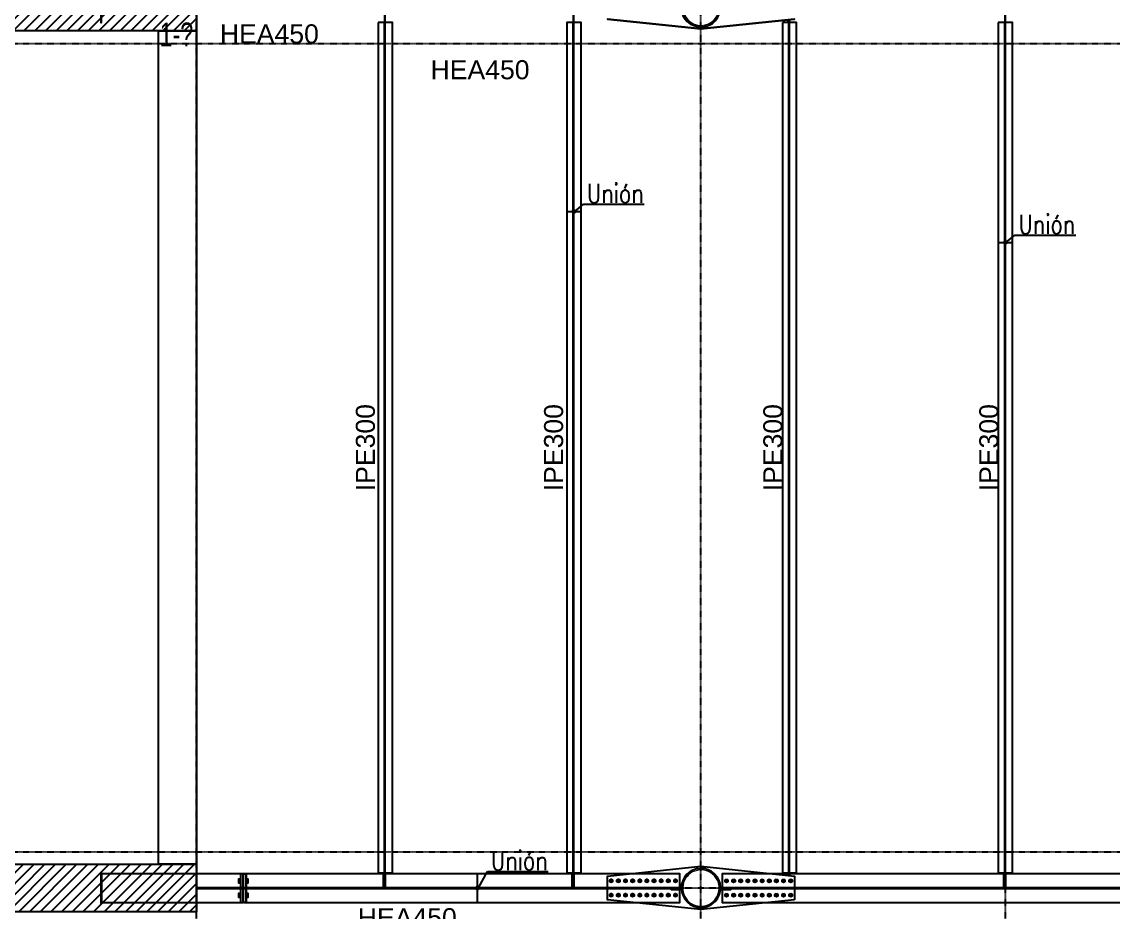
# Model space of a CAD drawing. Header units: millimetres. Extents: x -12345 to 95575, y -10691 to 31862.
# Drawn here: x 66163 to 77632, y 7867 to 17227 of the extents above; entities that cross this region are included whole.
import ezdxf
from ezdxf.enums import TextEntityAlignment as Align

# ---------------------------------------------------------------- set-up
doc = ezdxf.new("R2010")
doc.units = ezdxf.units.MM
doc.header["$LTSCALE"] = 0.9
doc.linetypes.add('DXK_LINE_DOT3', pattern=[5.9187, 2.979, -0.9799, 0.9799, -0.9799])
doc.layers.get('0').update_dxf_attribs({"color": 255})
for name, color, linetype, lineweight in [('E_COLUMNAS-1', 1, 'Continuous', 25), ('E_TEXTO', 3, 'Continuous', 9), ('E_VIGAS-1', 254, 'Continuous', 25), ('E_VIGAS-2', 5, 'Continuous', 25), ('TUBO-REDONDO', 1, 'Continuous', 9)]:
    doc.layers.add(name, color=color, linetype=linetype, lineweight=lineweight)
for name, color, linetype in [('HCB-ACH_PANT', 253, 'Continuous'), ('HCB-EJES', 1, 'Continuous'), ('HCB_ALMA', 8, 'Continuous'), ('HCB_PANTALLAS', 6, 'Continuous'), ('HCB_VIGAS', 4, 'Continuous'), ('UNIÒN', 6, 'Continuous')]:
    doc.layers.add(name, color=color, linetype=linetype)
doc.styles.add('CNI_COTAS', font='romans.shx', dxfattribs={"width": 0.8})
doc.styles.add('CX', font='ARIALUNI.ttf', dxfattribs={"width": 0.8, "height": 300})
doc.styles.add('VERDANA', font='arial.ttf')
doc.dimstyles.new('UNIÒN', dxfattribs={"dimscale": 0, "dimtxt": 200, "dimasz": 60, "dimexe": 4, "dimexo": 4, "dimgap": 15, "dimtad": 1, "dimdec": 0, "dimzin": 4, "dimdsep": 46, "dimtxsty": 'CNI_COTAS', "dimcen": -0.09, "dimclrd": 6, "dimclrt": 3, "dimadec": 0, "dimazin": 0, "dimtfac": 1, "dimtdec": 0, "dimtmove": 2, "dimatfit": 0, "dimfxl": 0.05, "dimtolj": 1, "dimtzin": 0, "dimarcsym": 0})

# ---------------------------------------------------------------- blocks, each defined once
blk = doc.blocks.new('CX')
at = {"layer": 'E_TEXTO', "color": 3, "style": 'CX', "width": 0.7}
blk.add_attdef('CX', text='', height=200, dxfattribs=at).set_placement((0, 0), align=Align.MIDDLE_CENTER)

msp = doc.modelspace()

# ---------------------------------------------------------------- hatches: boundary and pattern name
at = {"layer": 'HCB-ACH_PANT'}
h = msp.add_hatch(dxfattribs=at)
h.set_pattern_fill('ANSI31', color=256, scale=25)
h.set_pattern_definition([(45, (-12679.49, -55448.67), (-56.1266, 56.1266), [])])
h.paths.add_polyline_path([(68000.1, 7870.3), (59500.1, 7870.3), (59500.1, 8370.3), (63900.2, 8370.3), (63900.2, 17130.3), (59500.1, 17130.3), (59500.1, 17630.3), (68000.1, 17630.3), (68000.1, 17130.3), (64300.2, 17130.3), (64300.2, 8370.3), (68000.1, 8370.3)])

# ---------------------------------------------------------------- linework, layer by layer
at = {"color": 1, "linetype": 'Continuous'}
for centre, radius, start, end in [((72357, 8195.7), 11.5, 18.00408, 198.00408), ((72357, 8195.7), 11.5, 198.00408, 18.00408), ((72357, 8195.7), 10, 90.00408, 270.00408), ((72357, 8195.7), 10, 270.00408, 90.00408), ((72432, 8195.7), 11.5, 18.00408, 198.00408), ((72432, 8195.7), 11.5, 198.00408, 18.00408), ((72432, 8195.7), 10, 90.00408, 270.00408), ((72432, 8195.7), 10, 270.00408, 90.00408), ((72507, 8195.7), 11.5, 18.00408, 198.00408), ((72507, 8195.7), 11.5, 198.00408, 18.00408), ((72507, 8195.7), 10, 90.00408, 270.00408), ((72507, 8195.7), 10, 270.00408, 90.00408), ((72582, 8195.8), 11.5, 18.00408, 198.00408), ((72582, 8195.8), 11.5, 198.00408, 18.00408), ((72582, 8195.8), 10, 90.00408, 270.00408), ((72582, 8195.8), 10, 270.00408, 90.00408), ((72657, 8195.8), 11.5, 18.00408, 198.00408), ((72657, 8195.8), 11.5, 198.00408, 18.00408), ((72657, 8195.8), 10, 90.00408, 270.00408), ((72657, 8195.8), 10, 270.00408, 90.00408), ((72732, 8195.8), 11.5, 18.00408, 198.00408), ((72732, 8195.8), 11.5, 198.00408, 18.00408), ((72732, 8195.8), 10, 90.00408, 270.00408), ((72732, 8195.8), 10, 270.00408, 90.00408), ((72807, 8195.8), 11.5, 18.00408, 198.00408), ((72807, 8195.8), 11.5, 198.00408, 18.00408), ((72807, 8195.8), 10, 90.00408, 270.00408), ((72807, 8195.8), 10, 270.00408, 90.00408), ((72882, 8195.8), 11.5, 18.00408, 198.00408), ((72882, 8195.8), 11.5, 198.00408, 18.00408), ((72882, 8195.8), 10, 90.00408, 270.00408), ((72882, 8195.8), 10, 270.00408, 90.00408), ((72957, 8195.8), 11.5, 18.00408, 198.00408), ((72957, 8195.8), 11.5, 198.00408, 18.00408), ((72957, 8195.8), 10, 90.00408, 270.00408), ((72957, 8195.8), 10, 270.00408, 90.00408), ((73032, 8195.8), 11.5, 18.00408, 198.00408), ((73032, 8195.8), 11.5, 198.00408, 18.00408), ((73032, 8195.8), 10, 90.00408, 270.00408), ((73032, 8195.8), 10, 270.00408, 90.00408), ((73567.9, 8195.8), 11.5, 18, 198), ((73567.9, 8195.8), 11.5, 198, 18), ((73567.9, 8195.8), 10, 90, 270), ((73567.9, 8195.8), 10, 270, 90), ((73642.9, 8195.8), 11.5, 18, 198), ((73642.9, 8195.8), 11.5, 198, 18), ((73642.9, 8195.8), 10, 90, 270), ((73642.9, 8195.8), 10, 270, 90), ((73717.9, 8195.8), 11.5, 18, 198), ((73717.9, 8195.8), 11.5, 198, 18), ((73717.9, 8195.8), 10, 90, 270), ((73717.9, 8195.8), 10, 270, 90), ((73792.9, 8195.8), 11.5, 18, 198), ((73792.9, 8195.8), 11.5, 198, 18), ((73792.9, 8195.8), 10, 90, 270), ((73792.9, 8195.8), 10, 270, 90), ((73867.9, 8195.8), 11.5, 18, 198), ((73867.9, 8195.8), 11.5, 198, 18), ((73867.9, 8195.8), 10, 90, 270), ((73867.9, 8195.8), 10, 270, 90), ((73942.9, 8195.8), 11.5, 18, 198), ((73942.9, 8195.8), 11.5, 198, 18), ((73942.9, 8195.8), 10, 90, 270), ((73942.9, 8195.8), 10, 270, 90), ((74017.9, 8195.8), 11.5, 18, 198), ((74017.9, 8195.8), 11.5, 198, 18), ((74017.9, 8195.8), 10, 90, 270), ((74017.9, 8195.8), 10, 270, 90), ((74092.9, 8195.8), 11.5, 18, 198), ((74092.9, 8195.8), 11.5, 198, 18), ((74092.9, 8195.8), 10, 90, 270), ((74092.9, 8195.8), 10, 270, 90), ((74167.9, 8195.8), 11.5, 18, 198), ((74167.9, 8195.8), 11.5, 198, 18), ((74167.9, 8195.8), 10, 90, 270), ((74167.9, 8195.8), 10, 270, 90), ((74242.9, 8195.8), 11.5, 18, 198), ((74242.9, 8195.8), 11.5, 198, 18), ((74242.9, 8195.8), 10, 90, 270), ((74242.9, 8195.8), 10, 270, 90), ((72357, 8045.7), 11.5, 18.00408, 198.00408), ((72357, 8045.7), 11.5, 198.00408, 18.00408), ((72357, 8045.7), 10, 90.00408, 270.00408), ((72357, 8045.7), 10, 270.00408, 90.00408), ((72432, 8045.7), 11.5, 18.00408, 198.00408), ((72432, 8045.7), 11.5, 198.00408, 18.00408), ((72432, 8045.7), 10, 90.00408, 270.00408), ((72432, 8045.7), 10, 270.00408, 90.00408), ((72507, 8045.7), 11.5, 18.00408, 198.00408), ((72507, 8045.7), 11.5, 198.00408, 18.00408), ((72507, 8045.7), 10, 90.00408, 270.00408), ((72507, 8045.7), 10, 270.00408, 90.00408), ((72582, 8045.8), 11.5, 18.00408, 198.00408), ((72582, 8045.8), 11.5, 198.00408, 18.00408), ((72582, 8045.8), 10, 90.00408, 270.00408), ((72582, 8045.8), 10, 270.00408, 90.00408), ((72657, 8045.8), 11.5, 18.00408, 198.00408), ((72657, 8045.8), 11.5, 198.00408, 18.00408), ((72657, 8045.8), 10, 90.00408, 270.00408), ((72657, 8045.8), 10, 270.00408, 90.00408), ((72732, 8045.8), 11.5, 18.00408, 198.00408), ((72732, 8045.8), 11.5, 198.00408, 18.00408), ((72732, 8045.8), 10, 90.00408, 270.00408), ((72732, 8045.8), 10, 270.00408, 90.00408), ((72807, 8045.8), 11.5, 18.00408, 198.00408), ((72807, 8045.8), 11.5, 198.00408, 18.00408), ((72807, 8045.8), 10, 90.00408, 270.00408), ((72807, 8045.8), 10, 270.00408, 90.00408), ((72882, 8045.8), 11.5, 18.00408, 198.00408), ((72882, 8045.8), 11.5, 198.00408, 18.00408), ((72882, 8045.8), 10, 90.00408, 270.00408), ((72882, 8045.8), 10, 270.00408, 90.00408), ((72957, 8045.8), 11.5, 18.00408, 198.00408), ((72957, 8045.8), 11.5, 198.00408, 18.00408), ((72957, 8045.8), 10, 90.00408, 270.00408), ((72957, 8045.8), 10, 270.00408, 90.00408), ((73032, 8045.8), 11.5, 18.00408, 198.00408), ((73032, 8045.8), 11.5, 198.00408, 18.00408), ((73032, 8045.8), 10, 90.00408, 270.00408), ((73032, 8045.8), 10, 270.00408, 90.00408), ((73567.9, 8045.8), 11.5, 18, 198), ((73567.9, 8045.8), 11.5, 198, 18), ((73567.9, 8045.8), 10, 90, 270), ((73567.9, 8045.8), 10, 270, 90), ((73642.9, 8045.8), 11.5, 18, 198), ((73642.9, 8045.8), 11.5, 198, 18), ((73642.9, 8045.8), 10, 90, 270), ((73642.9, 8045.8), 10, 270, 90), ((73717.9, 8045.8), 11.5, 18, 198), ((73717.9, 8045.8), 11.5, 198, 18), ((73717.9, 8045.8), 10, 90, 270), ((73717.9, 8045.8), 10, 270, 90), ((73792.9, 8045.8), 11.5, 18, 198), ((73792.9, 8045.8), 11.5, 198, 18), ((73792.9, 8045.8), 10, 90, 270), ((73792.9, 8045.8), 10, 270, 90), ((73867.9, 8045.8), 11.5, 18, 198), ((73867.9, 8045.8), 11.5, 198, 18), ((73867.9, 8045.8), 10, 90, 270), ((73867.9, 8045.8), 10, 270, 90), ((73942.9, 8045.8), 11.5, 18, 198), ((73942.9, 8045.8), 11.5, 198, 18), ((73942.9, 8045.8), 10, 90, 270), ((73942.9, 8045.8), 10, 270, 90), ((74017.9, 8045.8), 11.5, 18, 198), ((74017.9, 8045.8), 11.5, 198, 18), ((74017.9, 8045.8), 10, 90, 270), ((74017.9, 8045.8), 10, 270, 90), ((74092.9, 8045.8), 11.5, 18, 198), ((74092.9, 8045.8), 11.5, 198, 18), ((74092.9, 8045.8), 10, 90, 270), ((74092.9, 8045.8), 10, 270, 90), ((74167.9, 8045.8), 11.5, 18, 198), ((74167.9, 8045.8), 11.5, 198, 18), ((74167.9, 8045.8), 10, 90, 270), ((74167.9, 8045.8), 10, 270, 90), ((74242.9, 8045.8), 11.5, 18, 198), ((74242.9, 8045.8), 11.5, 198, 18), ((74242.9, 8045.8), 10, 90, 270), ((74242.9, 8045.8), 10, 270, 90)]:
    msp.add_arc(centre, radius, start, end, dxfattribs=at)
at = {"layer": 'E_COLUMNAS-1'}
msp.add_arc((73300, 8122), 206, 260, 80, dxfattribs=at)
at = {"layer": 'E_VIGAS-1', "color": 30, "true_color": 0xf26722}
msp.add_lwpolyline([(68000, 17130.2), (68000.2, 8370.2), (67600.2, 8370.2), (67600.2, 17130.2), (68000.2, 17130.2)], dxfattribs=at)
at = {"layer": 'E_VIGAS-2', "color": 30, "true_color": 0xf26722}
msp.add_lwpolyline([(68000.2, 17130.2), (68000.2, 8370.2), (67600.2, 8370.2), (67600.2, 17130.2)], close=True, dxfattribs=at)
at = {"layer": 'HCB-EJES', "linetype": 'DXK_LINE_DOT3'}
for p, q in [((68000, -3906.8), (68000, 29407)), ((73300, -3906.8), (73300, 29407)), ((76500, -3906.8), (76500, 29407)), ((-10844.5, 17000), (94075, 17000)), ((-10844.5, 8500), (94075, 8500))]:
    msp.add_line(p, q, dxfattribs=at)
msp.add_lwpolyline([(90118.8, 7201), (89199.8, 8120), (70546.8, 8120)], dxfattribs=at)
at = {"layer": 'HCB_ALMA'}
for p, q in [((69975.4, 8280.2), (69975.4, 17217.5)), ((69982.5, 8280.2), (69982.5, 17217.5)), ((71958.2, 8280.2), (71958.2, 17220.1)), ((71965.3, 8280.2), (71965.3, 17220.1)), ((74223.2, 8280.2), (74223.2, 17220.1)), ((74230.3, 8280.2), (74230.3, 17220.1)), ((76492.9, 8280.2), (76492.9, 17220.1)), ((76500, 8280.2), (76500, 17220.1)), ((68002.8, 8125.9), (73074, 8125.9)), ((68002.8, 8114.4), (73074, 8114.4)), ((73518.8, 8125.9), (82774.1, 8125.9)), ((73518.8, 8114.4), (82774.1, 8114.4))]:
    msp.add_line(p, q, dxfattribs=at)
at = {"layer": 'HCB_PANTALLAS'}
msp.add_lwpolyline([(68000.1, 7870.3), (59500.1, 7870.3), (59500.1, 8370.3), (63900.2, 8370.3), (63900.2, 17130.3), (59500.1, 17130.3), (59500.1, 17630.3), (68000.1, 17630.3), (68000.1, 17130.3), (64300.2, 17130.3), (64300.2, 8370.3), (68000.1, 8370.3)], close=True, dxfattribs=at)
at = {"layer": 'HCB_VIGAS'}
for p, q in [((67600.2, 17130.2), (67600.2, 17130.1)), ((68000.2, 17130.2), (68000, 17130.2)), ((68000, 7970.2), (68000, 8270.2)), ((68462.1, 8262.8), (68462.1, 7977.5)), ((68481.1, 8270.1), (68500.1, 8270.1)), ((68500.1, 8270.1), (68519.1, 8270.1)), ((68519.1, 8263.6), (68519.1, 7978.6)), ((68462.1, 8195.1), (68442.3, 8195.1)), ((68538.9, 8195.1), (68519.1, 8195.1)), ((68462.1, 8045.1), (68442.3, 8045.1)), ((68538.9, 8045.1), (68519.1, 8045.1)), ((68500.1, 7970.1), (68481.1, 7970.1))]:
    msp.add_line(p, q, dxfattribs=at)
for points in [[(66994.2, 17539.8), (66994.2, 17220.5), (67000.2, 17220.5), (67000.2, 17539.8)], [(69975.4, 17220.1), (69982.5, 17220.1), (69982.5, 17364.9), (69975.4, 17364.9)], [(71958.2, 17220.1), (71965.3, 17220.1), (71965.3, 17364.9), (71958.2, 17364.9)], [(76492.9, 17220.1), (76500, 17220.1), (76500, 17364.9), (76492.9, 17364.9)], [(69907.5, 17220.1), (69907.5, 8280.2), (70057.5, 8280.2), (70057.5, 17220.1)], [(72040.3, 8280.2), (72040.3, 17220.1), (71890.3, 17220.1), (71890.3, 8280.2)], [(74155.3, 17220.1), (74155.3, 8280.2), (74305.3, 8280.2), (74305.3, 17220.1)], [(76425, 17220.1), (76425, 8280.2), (76575, 8280.2), (76575, 17220.1)], [(66994.1, 8279.8), (66994.1, 7960.5), (67000.1, 7960.5), (67000.1, 8279.8)], [(68490.6, 8270.1), (68462.1, 8270.1), (68462.1, 7970.1), (68490.6, 7970.1)], [(68519.1, 8271.4), (68490.6, 8271.4), (68490.6, 7971.4), (68519.1, 7971.4)], [(69965.4, 8270.2), (69975.4, 8270.2), (69975.4, 8126), (69965.4, 8126)], [(69975.4, 8280.2), (69982.5, 8280.2), (69982.5, 8135.4), (69975.4, 8135.4)], [(71948.2, 8270.2), (71958.2, 8270.2), (71958.2, 8126), (71948.2, 8126)], [(71958.2, 8280.2), (71965.3, 8280.2), (71965.3, 8135.4), (71958.2, 8135.4)], [(82264, 7970.2), (82777, 7970.2), (82777, 8270.2), (82247.3, 8270.2), (74054.9, 8270.2), (73522.9, 8270.2), (73522.9, 7970.2), (74033.5, 7970.2)], [(76482.9, 8270.2), (76492.9, 8270.2), (76492.9, 8126), (76482.9, 8126)], [(76492.9, 8280.2), (76500, 8280.2), (76500, 8135.4), (76492.9, 8135.4)], [(72357, 8178.4), (72342, 8187.1), (72342, 8204.4), (72357, 8213.1), (72372, 8204.4), (72372, 8187.1)], [(72432, 8178.4), (72417, 8187.1), (72417, 8204.4), (72432, 8213.1), (72447, 8204.4), (72447, 8187.1)], [(72507, 8178.4), (72492, 8187.1), (72492, 8204.4), (72507, 8213.1), (72522, 8204.4), (72522, 8187.1)], [(72582, 8178.4), (72567, 8187.1), (72567, 8204.4), (72582, 8213.1), (72597, 8204.4), (72597, 8187.1)], [(72657, 8178.4), (72642, 8187.1), (72642, 8204.4), (72657, 8213.1), (72672, 8204.4), (72672, 8187.1)], [(72732, 8178.4), (72717, 8187.1), (72717, 8204.4), (72732, 8213.1), (72747, 8204.4), (72747, 8187.1)], [(72807, 8178.4), (72792, 8187.1), (72792, 8204.4), (72807, 8213.1), (72822, 8204.4), (72822, 8187.1)], [(72882, 8178.5), (72867, 8187.1), (72867, 8204.4), (72882, 8213.1), (72897, 8204.4), (72897, 8187.1)], [(72957, 8178.5), (72942, 8187.1), (72942, 8204.4), (72957, 8213.1), (72972, 8204.4), (72972, 8187.1)], [(73032, 8178.5), (73017, 8187.1), (73017, 8204.4), (73032, 8213.1), (73047, 8204.4), (73047, 8187.1)], [(73567.9, 8213.1), (73582.9, 8204.4), (73582.9, 8187.1), (73567.9, 8178.5), (73552.9, 8187.1), (73552.9, 8204.4)], [(73642.9, 8213.1), (73657.9, 8204.4), (73657.9, 8187.1), (73642.9, 8178.5), (73627.9, 8187.1), (73627.9, 8204.4)], [(73717.9, 8213.1), (73732.9, 8204.4), (73732.9, 8187.1), (73717.9, 8178.5), (73702.9, 8187.1), (73702.9, 8204.4)], [(73792.9, 8213.1), (73807.9, 8204.4), (73807.9, 8187.1), (73792.9, 8178.5), (73777.9, 8187.1), (73777.9, 8204.4)], [(73867.9, 8213.1), (73882.9, 8204.4), (73882.9, 8187.1), (73867.9, 8178.5), (73852.9, 8187.1), (73852.9, 8204.4)], [(73942.9, 8213.1), (73957.9, 8204.4), (73957.9, 8187.1), (73942.9, 8178.5), (73927.9, 8187.1), (73927.9, 8204.4)], [(74017.9, 8213.1), (74032.9, 8204.4), (74032.9, 8187.1), (74017.9, 8178.5), (74002.9, 8187.1), (74002.9, 8204.4)], [(74092.9, 8213.1), (74107.9, 8204.4), (74107.9, 8187.1), (74092.9, 8178.5), (74077.9, 8187.1), (74077.9, 8204.4)], [(74167.9, 8213.1), (74182.9, 8204.4), (74182.9, 8187.1), (74167.9, 8178.5), (74152.9, 8187.1), (74152.9, 8204.4)], [(74242.9, 8213.1), (74257.9, 8204.4), (74257.9, 8187.1), (74242.9, 8178.5), (74227.9, 8187.1), (74227.9, 8204.4)], [(72357, 8028.4), (72342, 8037.1), (72342, 8054.4), (72357, 8063.1), (72372, 8054.4), (72372, 8037.1)], [(72432, 8028.4), (72417, 8037.1), (72417, 8054.4), (72432, 8063.1), (72447, 8054.4), (72447, 8037.1)], [(72507, 8028.4), (72492, 8037.1), (72492, 8054.4), (72507, 8063.1), (72522, 8054.4), (72522, 8037.1)], [(72582, 8028.4), (72567, 8037.1), (72567, 8054.4), (72582, 8063.1), (72597, 8054.4), (72597, 8037.1)], [(72657, 8028.4), (72642, 8037.1), (72642, 8054.4), (72657, 8063.1), (72672, 8054.4), (72672, 8037.1)], [(72732, 8028.4), (72717, 8037.1), (72717, 8054.4), (72732, 8063.1), (72747, 8054.4), (72747, 8037.1)], [(72807, 8028.4), (72792, 8037.1), (72792, 8054.4), (72807, 8063.1), (72822, 8054.4), (72822, 8037.1)], [(72882, 8028.5), (72867, 8037.1), (72867, 8054.4), (72882, 8063.1), (72897, 8054.4), (72897, 8037.1)], [(72957, 8028.5), (72942, 8037.1), (72942, 8054.4), (72957, 8063.1), (72972, 8054.4), (72972, 8037.1)], [(73097, 8104.5), (73097, 8114.5), (73094.6, 8114.5), (72987, 8114.5), (72987, 8104.5), (73095.5, 8104.5)], [(73032, 8028.5), (73017, 8037.1), (73017, 8054.4), (73032, 8063.1), (73047, 8054.4), (73047, 8037.1)], [(73502.9, 8114.5), (73502.9, 8104.5), (73504.4, 8104.5), (73612.9, 8104.5), (73612.9, 8114.5), (73505.3, 8114.5)], [(73567.9, 8063.1), (73582.9, 8054.4), (73582.9, 8037.1), (73567.9, 8028.5), (73552.9, 8037.1), (73552.9, 8054.4)], [(73642.9, 8063.1), (73657.9, 8054.4), (73657.9, 8037.1), (73642.9, 8028.5), (73627.9, 8037.1), (73627.9, 8054.4)], [(73717.9, 8063.1), (73732.9, 8054.4), (73732.9, 8037.1), (73717.9, 8028.5), (73702.9, 8037.1), (73702.9, 8054.4)], [(73792.9, 8063.1), (73807.9, 8054.4), (73807.9, 8037.1), (73792.9, 8028.5), (73777.9, 8037.1), (73777.9, 8054.4)], [(73867.9, 8063.1), (73882.9, 8054.4), (73882.9, 8037.1), (73867.9, 8028.5), (73852.9, 8037.1), (73852.9, 8054.4)], [(73942.9, 8063.1), (73957.9, 8054.4), (73957.9, 8037.1), (73942.9, 8028.5), (73927.9, 8037.1), (73927.9, 8054.4)], [(74017.9, 8063.1), (74032.9, 8054.4), (74032.9, 8037.1), (74017.9, 8028.5), (74002.9, 8037.1), (74002.9, 8054.4)], [(74092.9, 8063.1), (74107.9, 8054.4), (74107.9, 8037.1), (74092.9, 8028.5), (74077.9, 8037.1), (74077.9, 8054.4)], [(74167.9, 8063.1), (74182.9, 8054.4), (74182.9, 8037.1), (74167.9, 8028.5), (74152.9, 8037.1), (74152.9, 8054.4)], [(74242.9, 8063.1), (74257.9, 8054.4), (74257.9, 8037.1), (74242.9, 8028.5), (74227.9, 8037.1), (74227.9, 8054.4)]]:
    msp.add_lwpolyline(points, close=True, dxfattribs=at)
at = {"layer": 'HCB_VIGAS', "color": 8}
for points in [[(73300, 17153.9), (74282.9, 17256), (73300, 17153.9), (72317, 17255.7)], [(74282.9, 7996.1), (73300, 7894), (72317, 7995.8), (72317, 8245.8), (73299.7, 8350), (74282.9, 8246.1)], [(74282.9, 7996.1), (73300, 7894), (72317, 7995.8), (72317, 8245.8), (73299.7, 8350), (74282.9, 8246.1)]]:
    msp.add_lwpolyline(points, close=True, dxfattribs=at)
at = {"layer": 'HCB_VIGAS'}
for points in [[(74213.2, 17248.8), (74213.2, 17230.1), (74223.2, 17230.1), (74223.2, 17249.8), (74223.2, 17220.1), (74230.3, 17220.1), (74230.3, 17250.6)], [(68481.1, 8270.1), (67000, 8270.2), (67000.2, 7970.2), (68481.1, 7970.1)], [(68500.1, 7970.1), (68519.1, 7970.1), (72564.1, 7970.2), (73077, 7970.2), (73077, 8270.2), (72547.2, 8270.2), (68519.1, 8270.1)], [(74213.2, 8253.5), (74213.2, 8270.2), (74223.2, 8270.2), (74223.2, 8252.4), (74223.2, 8280.2), (74230.3, 8280.2), (74230.3, 8251.7)], [(68462.1, 8172.6), (68442.3, 8172.6), (68442.3, 8217.6), (68462.1, 8217.6)], [(68519.1, 8217.6), (68538.9, 8217.6), (68538.9, 8172.6), (68519.1, 8172.6)], [(68462.1, 8022.6), (68442.3, 8022.6), (68442.3, 8067.6), (68462.1, 8067.6)], [(68519.1, 8067.6), (68538.9, 8067.6), (68538.9, 8022.6), (68519.1, 8022.6)]]:
    msp.add_lwpolyline(points, dxfattribs=at)
msp.add_lwpolyline([(73264.2, 7919.1, 1), (73335.7, 8324.9, 1)], format="xyb", close=True, dxfattribs=at)
at = {"layer": 'HCB_VIGAS', "color": 8}
for centre, radius, start, end in [((73300, 17380.4), 208, 181.65945, 180.11179), ((73300, 8122), 206, 80, 260)]:
    msp.add_arc(centre, radius, start, end, dxfattribs=at)
at = {"layer": 'TUBO-REDONDO'}
for points in [[(73100, 17345.2, 1), (73499.9, 17415.7, 1)], [(73111.9, 17413.6, 1), (73488.1, 17347.2, 1)], [(73100, 8085.2, 1), (73499.9, 8155.7, 1)], [(73111.9, 8153.6, 1), (73488.1, 8087.2, 1)]]:
    msp.add_lwpolyline(points, format="xyb", close=True, dxfattribs=at)
at = {"layer": 'UNIÒN', "color": 2, "const_width": 25}
for points in [[(71952.8, 15233.2, 1), (71977.8, 15233.2, 1)], [(76487.5, 14908.2, 1), (76512.5, 14908.2, 1)], [(70951.2, 8107.4, 1), (70951.2, 8132.4, 1)]]:
    msp.add_lwpolyline(points, format="xyb", close=True, dxfattribs=at)
at = {"layer": 'UNIÒN'}
for points in [[(71890.3, 15233.2), (72040.3, 15233.2)], [(76425, 14908.2), (76575, 14908.2)], [(70951.2, 7970), (70951.2, 8270)]]:
    msp.add_lwpolyline(points, dxfattribs=at)

# ---------------------------------------------------------------- block references
at = {"layer": 'E_TEXTO', "xscale": 1.25, "yscale": 1.25, "zscale": 1.25}
msp.add_blockref('CX', (67787.6, 17094.3), dxfattribs=at).add_auto_attribs({'CX': '1-?'})

# ---------------------------------------------------------------- texts
at = {"layer": 'E_TEXTO', "style": 'VERDANA'}
for p in [(68764.3, 17000), (70978.5, 16622.7), (70213.8, 7709.3)]:
    msp.add_text('HEA450', height=200, dxfattribs=at).set_placement(p, align=Align.CENTER)
for p in [(69873.3, 12750.2), (71851.1, 12750.2), (74155.3, 12750.2), (76425, 12750.2)]:
    msp.add_text('IPE300', height=200, rotation=90, dxfattribs=at).set_placement(p, align=Align.CENTER)
at = {"layer": 'UNIÒN', "color": 3, "char_height": 200, "attachment_point": 7, "style": 'CNI_COTAS'}
for insert in [(72101.6, 15323.7), (76636.3, 14998.7), (71092.7, 8310.3)]:
    msp.add_mtext('Unión', dxfattribs=dict(at, insert=insert))

# ---------------------------------------------------------------- leaders
at = {"layer": 'UNIÒN', "annotation_type": 0, "has_hookline": 1, "hookline_direction": 0, "text_width": 601.9}
for points in [[(71970, 15230.8), (72065.1, 15308.7), (72086.6, 15308.7)], [(76504.7, 14905.8), (76599.8, 14983.7), (76621.3, 14983.7)], [(70962.8, 8124.4), (71056.2, 8295.3), (71077.7, 8295.3)]]:
    msp.add_leader(points, dimstyle='UNIÒN', override={"dimscale": 1}, dxfattribs=at)

doc.saveas('drawing.dxf')
